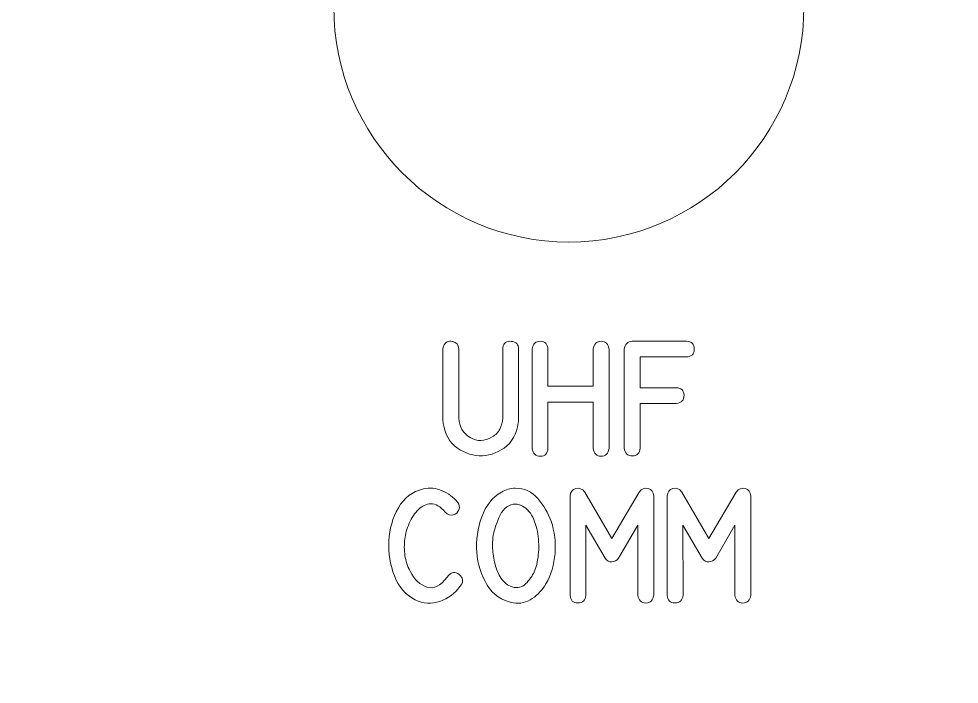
# Model space of a CAD drawing. Header units: millimetres. Extents: x -72 to 72, y -123 to 123.
# Drawn here: x -39.21 to -13.21, y -25.7 to -7.3 of the extents above; entities that cross this region are included whole.
import ezdxf

# ---------------------------------------------------------------- set-up
doc = ezdxf.new("R2010")
doc.units = ezdxf.units.MM
doc.header["$MEASUREMENT"] = 0
doc.layers.add('Layer 1', color=7, linetype='Continuous')

msp = doc.modelspace()

# ---------------------------------------------------------------- linework, layer by layer
at = {"layer": 'Layer 1', "color": 250, "lineweight": 9}
msp.add_ellipse((-24, -6.975), major_axis=(0, 6.5), ratio=1, dxfattribs=at)
at = {"layer": 'Layer 1', "lineweight": 9}
msp.add_open_spline([(70.725, 123.025), (70.725, 123.025), (-70.725, 123.025), (-70.725, 123.025), (-70.725, 123.025), (-71.1231, 123.0247), (-71.5047, 122.8663), (-71.786, 122.5847), (-71.786, 122.5847), (-72.0673, 122.303), (-72.2252, 121.923), (-72.225, 121.525), (-72.225, 121.525), (-72.225, 121.525), (-72.225, 117.0375), (-72.225, 117.0375), (-72.225, 117.0375), (-72.2247, 116.6394), (-72.0664, 116.2577), (-71.7847, 115.9764), (-71.7847, 115.9764), (-71.503, 115.6951), (-71.1231, 115.5372), (-70.725, 115.5375), (-70.725, 115.5375), (-70.725, 115.5375), (-68.2625, 115.5375), (-68.2625, 115.5375), (-68.2625, 115.5375), (-66.1189, 115.5375), (-64.1381, 114.3939), (-63.0663, 112.5375), (-63.0663, 112.5375), (-61.9945, 110.6811), (-61.9945, 108.3939), (-63.0663, 106.5375), (-63.0663, 106.5375), (-64.1381, 104.6811), (-66.1189, 103.5375), (-68.2625, 103.5375), (-68.2625, 103.5375), (-68.2625, 103.5375), (-70.725, 103.5375), (-70.725, 103.5375), (-70.725, 103.5375), (-71.1231, 103.5372), (-71.5047, 103.3788), (-71.786, 103.0972), (-71.786, 103.0972), (-72.0673, 102.8155), (-72.2252, 102.4355), (-72.225, 102.0375), (-72.225, 102.0375), (-72.225, 102.0375), (-72.225, 50.3625), (-72.225, 50.3625), (-72.225, 50.3625), (-72.2247, 49.9644), (-72.0664, 49.5827), (-71.7847, 49.3014), (-71.7847, 49.3014), (-71.503, 49.0201), (-71.1231, 48.8622), (-70.725, 48.8625), (-70.725, 48.8625), (-70.725, 48.8625), (-68.2625, 48.8625), (-68.2625, 48.8625), (-68.2625, 48.8625), (-66.1189, 48.8625), (-64.1381, 47.7189), (-63.0663, 45.8625), (-63.0663, 45.8625), (-61.9945, 44.0061), (-61.9945, 41.7189), (-63.0663, 39.8625), (-63.0663, 39.8625), (-64.1381, 38.0061), (-66.1189, 36.8625), (-68.2625, 36.8625), (-68.2625, 36.8625), (-68.2625, 36.8625), (-70.725, 36.8625), (-70.725, 36.8625), (-70.725, 36.8625), (-71.1231, 36.8622), (-71.5047, 36.7038), (-71.786, 36.4222), (-71.786, 36.4222), (-72.0673, 36.1405), (-72.2252, 35.7605), (-72.225, 35.3625), (-72.225, 35.3625), (-72.225, 35.3625), (-72.225, -35.3625), (-72.225, -35.3625), (-72.225, -35.3625), (-72.2247, -35.7606), (-72.0664, -36.1423), (-71.7847, -36.4236), (-71.7847, -36.4236), (-71.503, -36.7049), (-71.1231, -36.8628), (-70.725, -36.8625), (-70.725, -36.8625), (-70.725, -36.8625), (-68.2625, -36.8625), (-68.2625, -36.8625), (-68.2625, -36.8625), (-66.1189, -36.8625), (-64.1381, -38.0061), (-63.0663, -39.8625), (-63.0663, -39.8625), (-61.9945, -41.7189), (-61.9945, -44.0061), (-63.0663, -45.8625), (-63.0663, -45.8625), (-64.1381, -47.7189), (-66.1189, -48.8625), (-68.2625, -48.8625), (-68.2625, -48.8625), (-68.2625, -48.8625), (-70.725, -48.8625), (-70.725, -48.8625), (-70.725, -48.8625), (-71.1231, -48.8628), (-71.5047, -49.0212), (-71.786, -49.3028), (-71.786, -49.3028), (-72.0673, -49.5845), (-72.2252, -49.9645), (-72.225, -50.3625), (-72.225, -50.3625), (-72.225, -50.3625), (-72.225, -102.0375), (-72.225, -102.0375), (-72.225, -102.0375), (-72.2247, -102.4356), (-72.0664, -102.8173), (-71.7847, -103.0986), (-71.7847, -103.0986), (-71.503, -103.3799), (-71.1231, -103.5378), (-70.725, -103.5375), (-70.725, -103.5375), (-70.725, -103.5375), (-68.2625, -103.5375), (-68.2625, -103.5375), (-68.2625, -103.5375), (-66.1189, -103.5375), (-64.1381, -104.6811), (-63.0663, -106.5375), (-63.0663, -106.5375), (-61.9945, -108.3939), (-61.9945, -110.6811), (-63.0663, -112.5375), (-63.0663, -112.5375), (-64.1381, -114.3939), (-66.1189, -115.5375), (-68.2625, -115.5375), (-68.2625, -115.5375), (-68.2625, -115.5375), (-70.725, -115.5375), (-70.725, -115.5375), (-70.725, -115.5375), (-71.1231, -115.5378), (-71.5047, -115.6962), (-71.786, -115.9778), (-71.786, -115.9778), (-72.0673, -116.2595), (-72.2252, -116.6395), (-72.225, -117.0375), (-72.225, -117.0375), (-72.225, -117.0375), (-72.225, -121.525), (-72.225, -121.525), (-72.225, -121.525), (-72.2247, -121.9231), (-72.0664, -122.3048), (-71.7847, -122.5861), (-71.7847, -122.5861), (-71.503, -122.8674), (-71.1231, -123.0253), (-70.725, -123.025), (-70.725, -123.025), (-70.725, -123.025), (70.725, -123.025), (70.725, -123.025), (70.725, -123.025), (71.1231, -123.0248), (71.5048, -122.8664), (71.7861, -122.5847), (71.7861, -122.5847), (72.0674, -122.3031), (72.2253, -121.9231), (72.225, -121.525), (72.225, -121.525), (72.225, -121.525), (72.225, -117.0375), (72.225, -117.0375), (72.225, -117.0375), (72.2248, -116.6395), (72.0664, -116.2578), (71.7847, -115.9765), (71.7847, -115.9765), (71.5031, -115.6952), (71.1231, -115.5373), (70.725, -115.5375), (70.725, -115.5375), (70.725, -115.5375), (68.2625, -115.5375), (68.2625, -115.5375), (68.2625, -115.5375), (66.1189, -115.5375), (64.1382, -114.3939), (63.0664, -112.5375), (63.0664, -112.5375), (61.9946, -110.6811), (61.9946, -108.3939), (63.0664, -106.5375), (63.0664, -106.5375), (64.1382, -104.6811), (66.1189, -103.5375), (68.2625, -103.5375), (68.2625, -103.5375), (68.2625, -103.5375), (70.725, -103.5375), (70.725, -103.5375), (70.725, -103.5375), (71.1231, -103.5373), (71.5048, -103.3789), (71.7861, -103.0972), (71.7861, -103.0972), (72.0674, -102.8156), (72.2253, -102.4356), (72.225, -102.0375), (72.225, -102.0375), (72.225, -102.0375), (72.225, -50.3625), (72.225, -50.3625), (72.225, -50.3625), (72.2248, -49.9645), (72.0664, -49.5828), (71.7847, -49.3015), (71.7847, -49.3015), (71.5031, -49.0202), (71.1231, -48.8623), (70.725, -48.8625), (70.725, -48.8625), (70.725, -48.8625), (68.2625, -48.8625), (68.2625, -48.8625), (68.2625, -48.8625), (66.1189, -48.8625), (64.1382, -47.7189), (63.0664, -45.8625), (63.0664, -45.8625), (61.9946, -44.0061), (61.9946, -41.7189), (63.0664, -39.8625), (63.0664, -39.8625), (64.1382, -38.0061), (66.1189, -36.8625), (68.2625, -36.8625), (68.2625, -36.8625), (68.2625, -36.8625), (70.725, -36.8625), (70.725, -36.8625), (70.725, -36.8625), (71.1231, -36.8623), (71.5048, -36.7039), (71.7861, -36.4222), (71.7861, -36.4222), (72.0674, -36.1406), (72.2253, -35.7606), (72.225, -35.3625), (72.225, -35.3625), (72.225, -35.3625), (72.225, 35.3625), (72.225, 35.3625), (72.225, 35.3625), (72.2248, 35.7605), (72.0664, 36.1422), (71.7847, 36.4235), (71.7847, 36.4235), (71.5031, 36.7048), (71.1231, 36.8627), (70.725, 36.8625), (70.725, 36.8625), (70.725, 36.8625), (68.2625, 36.8625), (68.2625, 36.8625), (68.2625, 36.8625), (66.1189, 36.8625), (64.1382, 38.0061), (63.0664, 39.8625), (63.0664, 39.8625), (61.9946, 41.7189), (61.9946, 44.0061), (63.0664, 45.8625), (63.0664, 45.8625), (64.1382, 47.7189), (66.1189, 48.8625), (68.2625, 48.8625), (68.2625, 48.8625), (68.2625, 48.8625), (70.725, 48.8625), (70.725, 48.8625), (70.725, 48.8625), (71.1231, 48.8627), (71.5048, 49.0211), (71.7861, 49.3028), (71.7861, 49.3028), (72.0674, 49.5844), (72.2253, 49.9644), (72.225, 50.3625), (72.225, 50.3625), (72.225, 50.3625), (72.225, 102.0375), (72.225, 102.0375), (72.225, 102.0375), (72.2248, 102.4355), (72.0664, 102.8172), (71.7847, 103.0985), (71.7847, 103.0985), (71.5031, 103.3798), (71.1231, 103.5377), (70.725, 103.5375), (70.725, 103.5375), (70.725, 103.5375), (68.2625, 103.5375), (68.2625, 103.5375), (68.2625, 103.5375), (66.1189, 103.5375), (64.1382, 104.6811), (63.0664, 106.5375), (63.0664, 106.5375), (61.9946, 108.3939), (61.9946, 110.6811), (63.0664, 112.5375), (63.0664, 112.5375), (64.1382, 114.3939), (66.1189, 115.5375), (68.2625, 115.5375), (68.2625, 115.5375), (68.2625, 115.5375), (70.725, 115.5375), (70.725, 115.5375), (70.725, 115.5375), (71.1231, 115.5377), (71.5048, 115.6961), (71.7861, 115.9778), (71.7861, 115.9778), (72.0674, 116.2594), (72.2253, 116.6394), (72.225, 117.0375), (72.225, 117.0375), (72.225, 117.0375), (72.225, 121.525), (72.225, 121.525), (72.225, 121.525), (72.2248, 121.923), (72.0664, 122.3047), (71.7847, 122.586), (71.7847, 122.586), (71.5031, 122.8673), (71.1231, 123.0252), (70.725, 123.025)], degree=3, knots=[0, 0, 0, 0, 0.0107527, 0.0107527, 0.0107527, 0.0107527, 0.0215054, 0.0215054, 0.0215054, 0.0215054, 0.0322581, 0.0322581, 0.0322581, 0.0322581, 0.0430108, 0.0430108, 0.0430108, 0.0430108, 0.0537634, 0.0537634, 0.0537634, 0.0537634, 0.0645161, 0.0645161, 0.0645161, 0.0645161, 0.0752688, 0.0752688, 0.0752688, 0.0752688, 0.0860215, 0.0860215, 0.0860215, 0.0860215, 0.0967742, 0.0967742, 0.0967742, 0.0967742, 0.1075269, 0.1075269, 0.1075269, 0.1075269, 0.1182796, 0.1182796, 0.1182796, 0.1182796, 0.1290323, 0.1290323, 0.1290323, 0.1290323, 0.1397849, 0.1397849, 0.1397849, 0.1397849, 0.1505376, 0.1505376, 0.1505376, 0.1505376, 0.1612903, 0.1612903, 0.1612903, 0.1612903, 0.172043, 0.172043, 0.172043, 0.172043, 0.1827957, 0.1827957, 0.1827957, 0.1827957, 0.1935484, 0.1935484, 0.1935484, 0.1935484, 0.2043011, 0.2043011, 0.2043011, 0.2043011, 0.2150538, 0.2150538, 0.2150538, 0.2150538, 0.2258065, 0.2258065, 0.2258065, 0.2258065, 0.2365591, 0.2365591, 0.2365591, 0.2365591, 0.2473118, 0.2473118, 0.2473118, 0.2473118, 0.2580645, 0.2580645, 0.2580645, 0.2580645, 0.2688172, 0.2688172, 0.2688172, 0.2688172, 0.2795699, 0.2795699, 0.2795699, 0.2795699, 0.2903226, 0.2903226, 0.2903226, 0.2903226, 0.3010753, 0.3010753, 0.3010753, 0.3010753, 0.311828, 0.311828, 0.311828, 0.311828, 0.3225806, 0.3225806, 0.3225806, 0.3225806, 0.3333333, 0.3333333, 0.3333333, 0.3333333, 0.344086, 0.344086, 0.344086, 0.344086, 0.3548387, 0.3548387, 0.3548387, 0.3548387, 0.3655914, 0.3655914, 0.3655914, 0.3655914, 0.3763441, 0.3763441, 0.3763441, 0.3763441, 0.3870968, 0.3870968, 0.3870968, 0.3870968, 0.3978495, 0.3978495, 0.3978495, 0.3978495, 0.4086022, 0.4086022, 0.4086022, 0.4086022, 0.4193548, 0.4193548, 0.4193548, 0.4193548, 0.4301075, 0.4301075, 0.4301075, 0.4301075, 0.4408602, 0.4408602, 0.4408602, 0.4408602, 0.4516129, 0.4516129, 0.4516129, 0.4516129, 0.4623656, 0.4623656, 0.4623656, 0.4623656, 0.4731183, 0.4731183, 0.4731183, 0.4731183, 0.483871, 0.483871, 0.483871, 0.483871, 0.4946237, 0.4946237, 0.4946237, 0.4946237, 0.5053763, 0.5053763, 0.5053763, 0.5053763, 0.516129, 0.516129, 0.516129, 0.516129, 0.5268817, 0.5268817, 0.5268817, 0.5268817, 0.5376344, 0.5376344, 0.5376344, 0.5376344, 0.5483871, 0.5483871, 0.5483871, 0.5483871, 0.5591398, 0.5591398, 0.5591398, 0.5591398, 0.5698925, 0.5698925, 0.5698925, 0.5698925, 0.5806452, 0.5806452, 0.5806452, 0.5806452, 0.5913978, 0.5913978, 0.5913978, 0.5913978, 0.6021505, 0.6021505, 0.6021505, 0.6021505, 0.6129032, 0.6129032, 0.6129032, 0.6129032, 0.6236559, 0.6236559, 0.6236559, 0.6236559, 0.6344086, 0.6344086, 0.6344086, 0.6344086, 0.6451613, 0.6451613, 0.6451613, 0.6451613, 0.655914, 0.655914, 0.655914, 0.655914, 0.6666667, 0.6666667, 0.6666667, 0.6666667, 0.6774194, 0.6774194, 0.6774194, 0.6774194, 0.688172, 0.688172, 0.688172, 0.688172, 0.6989247, 0.6989247, 0.6989247, 0.6989247, 0.7096774, 0.7096774, 0.7096774, 0.7096774, 0.7204301, 0.7204301, 0.7204301, 0.7204301, 0.7311828, 0.7311828, 0.7311828, 0.7311828, 0.7419355, 0.7419355, 0.7419355, 0.7419355, 0.7526882, 0.7526882, 0.7526882, 0.7526882, 0.7634409, 0.7634409, 0.7634409, 0.7634409, 0.7741935, 0.7741935, 0.7741935, 0.7741935, 0.7849462, 0.7849462, 0.7849462, 0.7849462, 0.7956989, 0.7956989, 0.7956989, 0.7956989, 0.8064516, 0.8064516, 0.8064516, 0.8064516, 0.8172043, 0.8172043, 0.8172043, 0.8172043, 0.827957, 0.827957, 0.827957, 0.827957, 0.8387097, 0.8387097, 0.8387097, 0.8387097, 0.8494624, 0.8494624, 0.8494624, 0.8494624, 0.8602151, 0.8602151, 0.8602151, 0.8602151, 0.8709677, 0.8709677, 0.8709677, 0.8709677, 0.8817204, 0.8817204, 0.8817204, 0.8817204, 0.8924731, 0.8924731, 0.8924731, 0.8924731, 0.9032258, 0.9032258, 0.9032258, 0.9032258, 0.9139785, 0.9139785, 0.9139785, 0.9139785, 0.9247312, 0.9247312, 0.9247312, 0.9247312, 0.9354839, 0.9354839, 0.9354839, 0.9354839, 0.9462366, 0.9462366, 0.9462366, 0.9462366, 0.9569892, 0.9569892, 0.9569892, 0.9569892, 0.9677419, 0.9677419, 0.9677419, 0.9677419, 0.9784946, 0.9784946, 0.9784946, 0.9784946, 1, 1, 1, 1], dxfattribs=at)
at = {"layer": 'Layer 1', "color": 240, "lineweight": 9}
for points, knots in [([(-25.3914, -18.3448), (-25.3914, -18.3448), (-25.3914, -18.376), (-25.3914, -18.376), (-25.3914, -18.376), (-25.3946, -18.4279), (-25.3967, -18.4586), (-25.3972, -18.4692), (-25.3972, -18.4692), (-25.4406, -18.7851), (-25.5708, -19.0184), (-25.7867, -19.1692), (-25.7867, -19.1692), (-26.0026, -19.3195), (-26.2333, -19.3899), (-26.4778, -19.3799), (-26.4778, -19.3799), (-26.7228, -19.3698), (-26.9472, -19.2809), (-27.1498, -19.1126), (-27.1498, -19.1126), (-27.353, -18.9438), (-27.4636, -18.6983), (-27.4811, -18.376), (-27.4811, -18.376), (-27.4811, -18.376), (-27.4811, -18.3448), (-27.4811, -18.3448), (-27.4811, -18.3448), (-27.4811, -18.3448), (-27.4811, -16.4335), (-27.4811, -16.4335), (-27.4811, -16.4335), (-27.4811, -16.4028), (-27.4753, -16.3747), (-27.4642, -16.3498), (-27.4642, -16.3498), (-27.4144, -16.2414), (-27.3319, -16.1985), (-27.2165, -16.2213), (-27.2165, -16.2213), (-27.1017, -16.244), (-27.044, -16.3149), (-27.044, -16.4335), (-27.044, -16.4335), (-27.044, -16.4335), (-27.044, -18.3448), (-27.044, -18.3448), (-27.044, -18.3448), (-27.0287, -18.5829), (-26.9239, -18.7607), (-26.7302, -18.8782), (-26.7302, -18.8782), (-26.536, -18.9962), (-26.3323, -18.9909), (-26.1185, -18.8629), (-26.1185, -18.8629), (-26.0222, -18.8062), (-25.9518, -18.7327), (-25.9068, -18.6427), (-25.9068, -18.6427), (-25.8618, -18.5528), (-25.8354, -18.4533), (-25.8269, -18.3448), (-25.8269, -18.3448), (-25.8269, -18.3448), (-25.8269, -16.4335), (-25.8269, -16.4335), (-25.8269, -16.4335), (-25.8269, -16.4149), (-25.8259, -16.4012), (-25.8237, -16.3917), (-25.8237, -16.3917), (-25.7999, -16.2647), (-25.7221, -16.207), (-25.5899, -16.2197), (-25.5899, -16.2197), (-25.4576, -16.2318), (-25.3914, -16.3033), (-25.3914, -16.4335), (-25.3914, -16.4335), (-25.3914, -16.4335), (-25.3914, -18.3448), (-25.3914, -18.3448)], [0, 0, 0, 0, 0.0454545, 0.0454545, 0.0454545, 0.0454545, 0.0909091, 0.0909091, 0.0909091, 0.0909091, 0.1363636, 0.1363636, 0.1363636, 0.1363636, 0.1818182, 0.1818182, 0.1818182, 0.1818182, 0.2272727, 0.2272727, 0.2272727, 0.2272727, 0.2727273, 0.2727273, 0.2727273, 0.2727273, 0.3181818, 0.3181818, 0.3181818, 0.3181818, 0.3636364, 0.3636364, 0.3636364, 0.3636364, 0.4090909, 0.4090909, 0.4090909, 0.4090909, 0.4545455, 0.4545455, 0.4545455, 0.4545455, 0.5, 0.5, 0.5, 0.5, 0.5454545, 0.5454545, 0.5454545, 0.5454545, 0.5909091, 0.5909091, 0.5909091, 0.5909091, 0.6363636, 0.6363636, 0.6363636, 0.6363636, 0.6818182, 0.6818182, 0.6818182, 0.6818182, 0.7272727, 0.7272727, 0.7272727, 0.7272727, 0.7727273, 0.7727273, 0.7727273, 0.7727273, 0.8181818, 0.8181818, 0.8181818, 0.8181818, 0.8636364, 0.8636364, 0.8636364, 0.8636364, 0.9090909, 0.9090909, 0.9090909, 0.9090909, 1, 1, 1, 1]), ([(-25.0131, -19.1777), (-25.0131, -19.1777), (-25.0131, -16.4366), (-25.0131, -16.4366), (-25.0131, -16.4366), (-24.9914, -16.2879), (-24.9157, -16.2149), (-24.7866, -16.217), (-24.7866, -16.217), (-24.6575, -16.2197), (-24.5871, -16.2932), (-24.576, -16.4366), (-24.576, -16.4366), (-24.576, -16.4366), (-24.576, -17.4616), (-24.576, -17.4616), (-24.576, -17.4616), (-24.576, -17.4616), (-23.3277, -17.4616), (-23.3277, -17.4616), (-23.3277, -17.4616), (-23.3277, -17.4616), (-23.3277, -16.4366), (-23.3277, -16.4366), (-23.3277, -16.4366), (-23.306, -16.2911), (-23.233, -16.2176), (-23.1086, -16.217), (-23.1086, -16.217), (-22.9843, -16.2165), (-22.9102, -16.2901), (-22.8874, -16.4366), (-22.8874, -16.4366), (-22.8874, -16.4366), (-22.8874, -19.1777), (-22.8874, -19.1777), (-22.8874, -19.1777), (-22.9102, -19.3232), (-22.9843, -19.3957), (-23.1086, -19.3952), (-23.1086, -19.3952), (-23.233, -19.3947), (-23.306, -19.3222), (-23.3277, -19.1777), (-23.3277, -19.1777), (-23.3277, -19.1777), (-23.3277, -17.9019), (-23.3277, -17.9019), (-23.3277, -17.9019), (-23.3277, -17.9019), (-24.576, -17.9019), (-24.576, -17.9019), (-24.576, -17.9019), (-24.576, -17.9019), (-24.576, -19.1777), (-24.576, -19.1777), (-24.576, -19.1777), (-24.5871, -19.3201), (-24.6575, -19.3926), (-24.7866, -19.3947), (-24.7866, -19.3947), (-24.9157, -19.3968), (-24.9914, -19.3243), (-25.0131, -19.1777)], [0, 0, 0, 0, 0.0588235, 0.0588235, 0.0588235, 0.0588235, 0.1176471, 0.1176471, 0.1176471, 0.1176471, 0.1764706, 0.1764706, 0.1764706, 0.1764706, 0.2352941, 0.2352941, 0.2352941, 0.2352941, 0.2941176, 0.2941176, 0.2941176, 0.2941176, 0.3529412, 0.3529412, 0.3529412, 0.3529412, 0.4117647, 0.4117647, 0.4117647, 0.4117647, 0.4705882, 0.4705882, 0.4705882, 0.4705882, 0.5294118, 0.5294118, 0.5294118, 0.5294118, 0.5882353, 0.5882353, 0.5882353, 0.5882353, 0.6470588, 0.6470588, 0.6470588, 0.6470588, 0.7058824, 0.7058824, 0.7058824, 0.7058824, 0.7647059, 0.7647059, 0.7647059, 0.7647059, 0.8235294, 0.8235294, 0.8235294, 0.8235294, 0.8823529, 0.8823529, 0.8823529, 0.8823529, 1, 1, 1, 1]), ([(-22.4662, -19.1714), (-22.4662, -19.1714), (-22.4662, -16.4366), (-22.4662, -16.4366), (-22.4662, -16.4366), (-22.4477, -16.3001), (-22.3741, -16.2266), (-22.2461, -16.2165), (-22.2461, -16.2165), (-22.2461, -16.2165), (-20.7453, -16.2165), (-20.7453, -16.2165), (-20.7453, -16.2165), (-20.6019, -16.2276), (-20.53, -16.3012), (-20.53, -16.4361), (-20.53, -16.4361), (-20.53, -16.5705), (-20.603, -16.643), (-20.7485, -16.652), (-20.7485, -16.652), (-20.7485, -16.652), (-22.0307, -16.652), (-22.0307, -16.652), (-22.0307, -16.652), (-22.0307, -16.652), (-22.0307, -17.5003), (-22.0307, -17.5003), (-22.0307, -17.5003), (-22.0307, -17.5003), (-21.0306, -17.5003), (-21.0306, -17.5003), (-21.0306, -17.5003), (-20.8882, -17.5103), (-20.8157, -17.5802), (-20.8136, -17.7093), (-20.8136, -17.7093), (-20.8115, -17.8384), (-20.884, -17.9141), (-21.0306, -17.9358), (-21.0306, -17.9358), (-21.0306, -17.9358), (-22.0307, -17.9358), (-22.0307, -17.9358), (-22.0307, -17.9358), (-22.0307, -17.9358), (-22.0307, -19.1714), (-22.0307, -19.1714), (-22.0307, -19.1714), (-22.0407, -19.3137), (-22.1111, -19.3862), (-22.2408, -19.3883), (-22.2408, -19.3883), (-22.3704, -19.3904), (-22.4456, -19.3179), (-22.4662, -19.1714)], [0, 0, 0, 0, 0.0666667, 0.0666667, 0.0666667, 0.0666667, 0.1333333, 0.1333333, 0.1333333, 0.1333333, 0.2, 0.2, 0.2, 0.2, 0.2666667, 0.2666667, 0.2666667, 0.2666667, 0.3333333, 0.3333333, 0.3333333, 0.3333333, 0.4, 0.4, 0.4, 0.4, 0.4666667, 0.4666667, 0.4666667, 0.4666667, 0.5333333, 0.5333333, 0.5333333, 0.5333333, 0.6, 0.6, 0.6, 0.6, 0.6666667, 0.6666667, 0.6666667, 0.6666667, 0.7333333, 0.7333333, 0.7333333, 0.7333333, 0.8, 0.8, 0.8, 0.8, 0.8666667, 0.8666667, 0.8666667, 0.8666667, 1, 1, 1, 1]), ([(-26.9832, -22.9574), (-26.9832, -22.9574), (-26.9969, -22.9781), (-26.9969, -22.9781), (-26.9969, -22.9781), (-27.0001, -22.9818), (-27.0027, -22.9855), (-27.0048, -22.9887), (-27.0048, -22.9887), (-27.0064, -22.9918), (-27.0086, -22.995), (-27.0107, -22.9982), (-27.0107, -22.9982), (-27.1525, -23.1892), (-27.3382, -23.3252), (-27.5684, -23.4067), (-27.5684, -23.4067), (-27.7981, -23.4877), (-28.0246, -23.4729), (-28.2479, -23.3623), (-28.2479, -23.3623), (-28.5072, -23.2331), (-28.6977, -23.0141), (-28.8194, -22.705), (-28.8194, -22.705), (-28.9405, -22.396), (-28.9929, -22.0748), (-28.976, -21.7414), (-28.976, -21.7414), (-28.9585, -21.408), (-28.8707, -21.1022), (-28.7125, -20.8228), (-28.7125, -20.8228), (-28.5537, -20.5439), (-28.3235, -20.3693), (-28.0214, -20.2989), (-28.0214, -20.2989), (-27.8478, -20.2587), (-27.6748, -20.2756), (-27.5023, -20.3492), (-27.5023, -20.3492), (-27.3298, -20.4233), (-27.1879, -20.527), (-27.0773, -20.6603), (-27.0773, -20.6603), (-27.0763, -20.6603), (-27.0736, -20.6635), (-27.0699, -20.6709), (-27.0699, -20.6709), (-27.0223, -20.7328), (-27.0123, -20.8011), (-27.0403, -20.8746), (-27.0403, -20.8746), (-27.0683, -20.9487), (-27.1191, -20.9948), (-27.1938, -21.0138), (-27.1938, -21.0138), (-27.2731, -21.0344), (-27.3467, -21.0106), (-27.4139, -20.9424), (-27.4139, -20.9424), (-27.5525, -20.781), (-27.6859, -20.7037), (-27.8139, -20.7095), (-27.8139, -20.7095), (-27.942, -20.7159), (-28.0568, -20.7688), (-28.1579, -20.8678), (-28.1579, -20.8678), (-28.2595, -20.9672), (-28.3436, -21.0942), (-28.4108, -21.2493), (-28.4108, -21.2493), (-28.478, -21.4043), (-28.5193, -21.5493), (-28.5347, -21.6848), (-28.5347, -21.6848), (-28.5532, -21.8356), (-28.5516, -21.9875), (-28.5294, -22.1399), (-28.5294, -22.1399), (-28.5072, -22.2923), (-28.4606, -22.4357), (-28.3891, -22.5701), (-28.3891, -22.5701), (-28.2648, -22.8056), (-28.1087, -22.9532), (-27.9203, -23.0125), (-27.9203, -23.0125), (-27.7314, -23.0723), (-27.5472, -22.9818), (-27.3673, -22.7421), (-27.3673, -22.7421), (-27.3589, -22.732), (-27.3493, -22.7183), (-27.3377, -22.7019), (-27.3377, -22.7019), (-27.2409, -22.5944), (-27.1382, -22.5833), (-27.0302, -22.6685), (-27.0302, -22.6685), (-26.9223, -22.7537), (-26.9064, -22.85), (-26.9832, -22.9574)], [0, 0, 0, 0, 0.037037, 0.037037, 0.037037, 0.037037, 0.0740741, 0.0740741, 0.0740741, 0.0740741, 0.1111111, 0.1111111, 0.1111111, 0.1111111, 0.1481481, 0.1481481, 0.1481481, 0.1481481, 0.1851852, 0.1851852, 0.1851852, 0.1851852, 0.2222222, 0.2222222, 0.2222222, 0.2222222, 0.2592593, 0.2592593, 0.2592593, 0.2592593, 0.2962963, 0.2962963, 0.2962963, 0.2962963, 0.3333333, 0.3333333, 0.3333333, 0.3333333, 0.3703704, 0.3703704, 0.3703704, 0.3703704, 0.4074074, 0.4074074, 0.4074074, 0.4074074, 0.4444444, 0.4444444, 0.4444444, 0.4444444, 0.4814815, 0.4814815, 0.4814815, 0.4814815, 0.5185185, 0.5185185, 0.5185185, 0.5185185, 0.5555556, 0.5555556, 0.5555556, 0.5555556, 0.5925926, 0.5925926, 0.5925926, 0.5925926, 0.6296296, 0.6296296, 0.6296296, 0.6296296, 0.6666667, 0.6666667, 0.6666667, 0.6666667, 0.7037037, 0.7037037, 0.7037037, 0.7037037, 0.7407407, 0.7407407, 0.7407407, 0.7407407, 0.7777778, 0.7777778, 0.7777778, 0.7777778, 0.8148148, 0.8148148, 0.8148148, 0.8148148, 0.8518519, 0.8518519, 0.8518519, 0.8518519, 0.8888889, 0.8888889, 0.8888889, 0.8888889, 0.9259259, 0.9259259, 0.9259259, 0.9259259, 1, 1, 1, 1]), ([(-24.4881, -21.1921), (-24.3934, -21.4784), (-24.3574, -21.7753), (-24.3807, -22.0833), (-24.3807, -22.0833), (-24.404, -22.3912), (-24.4887, -22.6722), (-24.6342, -22.9267), (-24.6342, -22.9267), (-24.7263, -23.085), (-24.8517, -23.2194), (-25.011, -23.33), (-25.011, -23.33), (-25.1702, -23.4406), (-25.3459, -23.4792), (-25.538, -23.4459), (-25.538, -23.4459), (-25.8513, -23.3914), (-26.091, -23.2278), (-26.2571, -22.9564), (-26.2571, -22.9564), (-26.4238, -22.6844), (-26.5191, -22.3817), (-26.5434, -22.0483), (-26.5434, -22.0483), (-26.5678, -21.715), (-26.5228, -21.3906), (-26.4085, -21.0741), (-26.4085, -21.0741), (-26.2942, -20.7577), (-26.1121, -20.528), (-25.8619, -20.3841), (-25.8619, -20.3841), (-25.7401, -20.3137), (-25.6121, -20.2788), (-25.4793, -20.2788), (-25.4793, -20.2788), (-25.2247, -20.2788), (-25.0173, -20.3746), (-24.8559, -20.5661), (-24.8559, -20.5661), (-24.6945, -20.7582), (-24.5723, -20.9667), (-24.4881, -21.1921)], [0, 0, 0, 0, 0.0833333, 0.0833333, 0.0833333, 0.0833333, 0.1666667, 0.1666667, 0.1666667, 0.1666667, 0.25, 0.25, 0.25, 0.25, 0.3333333, 0.3333333, 0.3333333, 0.3333333, 0.4166667, 0.4166667, 0.4166667, 0.4166667, 0.5, 0.5, 0.5, 0.5, 0.5833333, 0.5833333, 0.5833333, 0.5833333, 0.6666667, 0.6666667, 0.6666667, 0.6666667, 0.75, 0.75, 0.75, 0.75, 0.8333333, 0.8333333, 0.8333333, 0.8333333, 1, 1, 1, 1]), ([(-21.6529, -23.2368), (-21.6757, -23.3813), (-21.7487, -23.4538), (-21.872, -23.4533), (-21.872, -23.4533), (-21.9958, -23.4527), (-22.0683, -23.3802), (-22.09, -23.2368), (-22.09, -23.2368), (-22.09, -23.2368), (-22.09, -21.3006), (-22.09, -21.3006), (-22.09, -21.3006), (-22.09, -21.3006), (-22.6218, -22.2103), (-22.6218, -22.2103), (-22.6218, -22.2103), (-22.6784, -22.2785), (-22.7419, -22.3145), (-22.8118, -22.3177), (-22.8118, -22.3177), (-22.8816, -22.3203), (-22.9435, -22.2849), (-22.9986, -22.2103), (-22.9986, -22.2103), (-22.9986, -22.2103), (-23.5272, -21.3049), (-23.5272, -21.3049), (-23.5272, -21.3049), (-23.5272, -21.3049), (-23.5256, -23.2368), (-23.5256, -23.2368), (-23.5256, -23.2368), (-23.542, -23.3802), (-23.6166, -23.4522), (-23.7495, -23.4517), (-23.7495, -23.4517), (-23.8823, -23.4512), (-23.9537, -23.3792), (-23.9643, -23.2368), (-23.9643, -23.2368), (-23.9643, -23.2368), (-23.9643, -20.4989), (-23.9643, -20.4989), (-23.9643, -20.4989), (-23.9558, -20.3799), (-23.904, -20.309), (-23.8077, -20.2857), (-23.8077, -20.2857), (-23.7114, -20.2624), (-23.6277, -20.2952), (-23.5563, -20.3841), (-23.5563, -20.3841), (-23.5563, -20.3841), (-22.8107, -21.6663), (-22.8107, -21.6663), (-22.8107, -21.6663), (-22.8107, -21.6663), (-22.0572, -20.3841), (-22.0572, -20.3841), (-22.0572, -20.3841), (-21.9863, -20.2952), (-21.9032, -20.2629), (-21.8085, -20.2867), (-21.8085, -20.2867), (-21.7143, -20.3105), (-21.6619, -20.3809), (-21.6529, -20.4989), (-21.6529, -20.4989), (-21.6529, -20.4989), (-21.6529, -23.2368), (-21.6529, -23.2368)], [0, 0, 0, 0, 0.0526316, 0.0526316, 0.0526316, 0.0526316, 0.1052632, 0.1052632, 0.1052632, 0.1052632, 0.1578947, 0.1578947, 0.1578947, 0.1578947, 0.2105263, 0.2105263, 0.2105263, 0.2105263, 0.2631579, 0.2631579, 0.2631579, 0.2631579, 0.3157895, 0.3157895, 0.3157895, 0.3157895, 0.3684211, 0.3684211, 0.3684211, 0.3684211, 0.4210526, 0.4210526, 0.4210526, 0.4210526, 0.4736842, 0.4736842, 0.4736842, 0.4736842, 0.5263158, 0.5263158, 0.5263158, 0.5263158, 0.5789474, 0.5789474, 0.5789474, 0.5789474, 0.6315789, 0.6315789, 0.6315789, 0.6315789, 0.6842105, 0.6842105, 0.6842105, 0.6842105, 0.7368421, 0.7368421, 0.7368421, 0.7368421, 0.7894737, 0.7894737, 0.7894737, 0.7894737, 0.8421053, 0.8421053, 0.8421053, 0.8421053, 0.8947368, 0.8947368, 0.8947368, 0.8947368, 1, 1, 1, 1]), ([(-18.9695, -23.2368), (-18.9923, -23.3813), (-19.0653, -23.4538), (-19.1886, -23.4533), (-19.1886, -23.4533), (-19.3124, -23.4527), (-19.3849, -23.3802), (-19.4066, -23.2368), (-19.4066, -23.2368), (-19.4066, -23.2368), (-19.4066, -21.3006), (-19.4066, -21.3006), (-19.4066, -21.3006), (-19.4066, -21.3006), (-19.9384, -22.2103), (-19.9384, -22.2103), (-19.9384, -22.2103), (-19.995, -22.2785), (-20.0585, -22.3145), (-20.1284, -22.3177), (-20.1284, -22.3177), (-20.1982, -22.3203), (-20.2601, -22.2849), (-20.3152, -22.2103), (-20.3152, -22.2103), (-20.3152, -22.2103), (-20.8438, -21.3049), (-20.8438, -21.3049), (-20.8438, -21.3049), (-20.8438, -21.3049), (-20.8422, -23.2368), (-20.8422, -23.2368), (-20.8422, -23.2368), (-20.8586, -23.3802), (-20.9332, -23.4522), (-21.0661, -23.4517), (-21.0661, -23.4517), (-21.1989, -23.4512), (-21.2703, -23.3792), (-21.2809, -23.2368), (-21.2809, -23.2368), (-21.2809, -23.2368), (-21.2809, -20.4989), (-21.2809, -20.4989), (-21.2809, -20.4989), (-21.2724, -20.3799), (-21.2206, -20.309), (-21.1243, -20.2857), (-21.1243, -20.2857), (-21.028, -20.2624), (-20.9443, -20.2952), (-20.8729, -20.3841), (-20.8729, -20.3841), (-20.8729, -20.3841), (-20.1273, -21.6663), (-20.1273, -21.6663), (-20.1273, -21.6663), (-20.1273, -21.6663), (-19.3738, -20.3841), (-19.3738, -20.3841), (-19.3738, -20.3841), (-19.3029, -20.2952), (-19.2198, -20.2629), (-19.1251, -20.2867), (-19.1251, -20.2867), (-19.0309, -20.3105), (-18.9785, -20.3809), (-18.9695, -20.4989), (-18.9695, -20.4989), (-18.9695, -20.4989), (-18.9695, -23.2368), (-18.9695, -23.2368)], [0, 0, 0, 0, 0.0526316, 0.0526316, 0.0526316, 0.0526316, 0.1052632, 0.1052632, 0.1052632, 0.1052632, 0.1578947, 0.1578947, 0.1578947, 0.1578947, 0.2105263, 0.2105263, 0.2105263, 0.2105263, 0.2631579, 0.2631579, 0.2631579, 0.2631579, 0.3157895, 0.3157895, 0.3157895, 0.3157895, 0.3684211, 0.3684211, 0.3684211, 0.3684211, 0.4210526, 0.4210526, 0.4210526, 0.4210526, 0.4736842, 0.4736842, 0.4736842, 0.4736842, 0.5263158, 0.5263158, 0.5263158, 0.5263158, 0.5789474, 0.5789474, 0.5789474, 0.5789474, 0.6315789, 0.6315789, 0.6315789, 0.6315789, 0.6842105, 0.6842105, 0.6842105, 0.6842105, 0.7368421, 0.7368421, 0.7368421, 0.7368421, 0.7894737, 0.7894737, 0.7894737, 0.7894737, 0.8421053, 0.8421053, 0.8421053, 0.8421053, 0.8947368, 0.8947368, 0.8947368, 0.8947368, 1, 1, 1, 1]), ([(-25.4666, -20.7191), (-25.6565, -20.7191), (-25.8005, -20.8212), (-25.8984, -21.026), (-25.8984, -21.026), (-25.9963, -21.2308), (-26.0576, -21.4054), (-26.0836, -21.5499), (-26.0836, -21.5499), (-26.1032, -21.6557), (-26.1106, -21.7832), (-26.1053, -21.933), (-26.1053, -21.933), (-26.1, -22.0827), (-26.0783, -22.2309), (-26.0402, -22.3769), (-26.0402, -22.3769), (-26.0021, -22.5235), (-25.9444, -22.6553), (-25.8682, -22.7722), (-25.8682, -22.7722), (-25.7915, -22.8897), (-25.6915, -22.9675), (-25.5676, -23.0056), (-25.5676, -23.0056), (-25.4226, -23.0511), (-25.2978, -23.0225), (-25.193, -22.9199), (-25.193, -22.9199), (-25.0882, -22.8167), (-25.0088, -22.7077), (-24.9549, -22.5918), (-24.9549, -22.5918), (-24.9004, -22.4727), (-24.8628, -22.3171), (-24.8427, -22.1235), (-24.8427, -22.1235), (-24.8226, -21.9303), (-24.8273, -21.7372), (-24.8564, -21.5446), (-24.8564, -21.5446), (-24.8861, -21.3519), (-24.9437, -21.1784), (-25.0295, -21.0239), (-25.0295, -21.0239), (-25.1152, -20.8693), (-25.2374, -20.7709), (-25.3951, -20.7286), (-25.3951, -20.7286), (-25.4158, -20.7222), (-25.4396, -20.7191), (-25.4666, -20.7191)], [0, 0, 0, 0, 0.0714286, 0.0714286, 0.0714286, 0.0714286, 0.1428571, 0.1428571, 0.1428571, 0.1428571, 0.2142857, 0.2142857, 0.2142857, 0.2142857, 0.2857143, 0.2857143, 0.2857143, 0.2857143, 0.3571429, 0.3571429, 0.3571429, 0.3571429, 0.4285714, 0.4285714, 0.4285714, 0.4285714, 0.5, 0.5, 0.5, 0.5, 0.5714286, 0.5714286, 0.5714286, 0.5714286, 0.6428571, 0.6428571, 0.6428571, 0.6428571, 0.7142857, 0.7142857, 0.7142857, 0.7142857, 0.7857143, 0.7857143, 0.7857143, 0.7857143, 0.8571429, 0.8571429, 0.8571429, 0.8571429, 1, 1, 1, 1])]:
    msp.add_open_spline(points, degree=3, knots=knots, dxfattribs=at)

doc.saveas('drawing.dxf')
